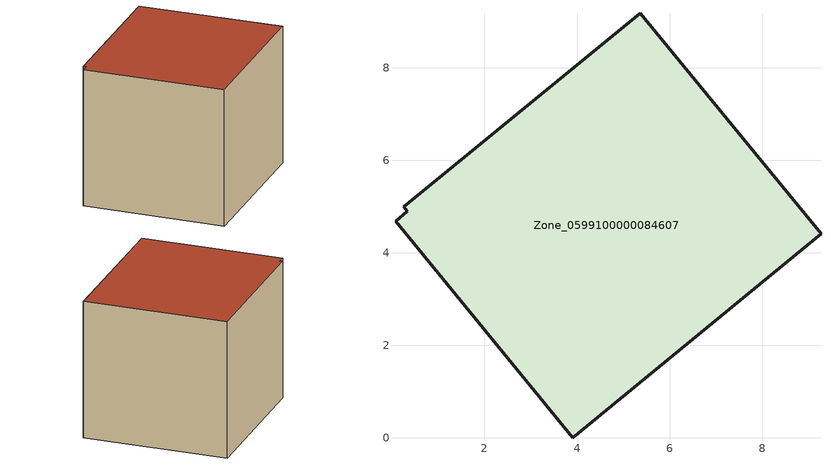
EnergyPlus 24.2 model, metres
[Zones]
Zone_0599100000084607
 floor ground (C_G): 0.08,4.68 0.34,4.9 0.26,4.99 5.36,9.18 9.27,4.41 3.91,0 z2.47
 wall outside (C_F): 9.27,4.41 5.36,9.18 0.26,4.99 0.34,4.9 0.08,4.68 3.91,0 9.27,4.41 z2.47:8.44
 roof outside (C_R): 0.34,4.9 0.08,4.68 3.91,0 9.27,4.41 5.36,9.18 0.26,4.99 z8.44
[BUILDING]
Pand.0599100000084607: North Axis=0; Terrain=City; Loads Convergence Tolerance Value=0.04; Temperature Convergence Tolerance Value=0.4; Solar Distribution=FullExterior; Maximum Number of Warmup Days=25; Minimum Number of Warmup Days=1
[Site:Location]
Rotterdam.The.Hague.AP_ZH_NLD Design_Conditions: Latitude=51.96; Longitude=4.45; Time Zone=1; Elevation=-4.5
[SITE:GROUNDTEMPERATURE:BUILDINGSURFACE]
18, 18, 18, 18, 18, 18, 18, 18, 18, 18, 18, 18
[MATERIAL] Thermal Absorptance=0.9; Solar Absorptance=0.7; Visible Absorptance=0.7
Name | Roughness | Thickness | Conductivity | Density | Specific Heat
G.TI.1946-1964 | MediumSmooth | 0.15 | 1 | 540 | 1210
F.TI.1946-1964 | Rough | 0.3 | 0.857143 | 1920 | 840
R.TI.1946-1964 | MediumRough | 0.2 | 0.277778 | 1500 | 1000
[CONSTRUCTION]
C_G: G.TI.1946-1964
C_F: F.TI.1946-1964
C_R: R.TI.1946-1964
[ZONE]
Zone_0599100000084607: Type=1; Multiplier=1; Ceiling Height=Autocalculate; Volume=Autocalculate; Floor Area=autocalculate; Part of Total Floor Area=Yes
[ZONEINFILTRATION:DESIGNFLOWRATE]
Infil_Zone_0599100000084607: Zone or ZoneList or Space or SpaceList=Zone_0599100000084607; Schedule=AlwaysOn; Design Flow Rate Calculation Method=Flow/Area; Flow Rate per Floor Area=0.003; Constant Term Coefficient=1; Temperature Term Coefficient=0; Velocity Term Coefficient=0; Velocity Squared Term Coefficient=0
[HVACTEMPLATE:ZONE:IDEALLOADSAIRSYSTEM]
Zone_0599100000084607: Maximum Heating Supply Air Temperature=50; Minimum Cooling Supply Air Temperature=13; Maximum Heating Supply Air Humidity Ratio=0.0156; Minimum Cooling Supply Air Humidity Ratio=0.0077; Heating Limit=NoLimit; Cooling Limit=NoLimit; Dehumidification Control Type=ConstantSensibleHeatRatio; Cooling Sensible Heat Ratio=0.7; Dehumidification Setpoint=60; Humidification Control Type=None; Humidification Setpoint=30; Outdoor Air Method=None; Outdoor Air Flow Rate per Person=0.00944; Outdoor Air Flow Rate per Zone Floor Area=0; Outdoor Air Flow Rate per Zone=0; Demand Controlled Ventilation Type=None; Outdoor Air Economizer Type=NoEconomizer; Heat Recovery Type=None; Sensible Heat Recovery Effectiveness=0.7; Latent Heat Recovery Effectiveness=0.65
[ZONECONTROL:THERMOSTAT]
ThermostatControl_Zone_0599100000084607: Zone or ZoneList=Zone_0599100000084607; Control Type Schedule=DualSetpointControlType; Control 1=Thermostat_Zone_0599100000084607; Temperature Difference Between Cutout And Setpoint=0
[THERMOSTATSETPOINT:DUALSETPOINT]
Thermostat_Zone_0599100000084607: Heating Setpoint Temperature Schedule=HeatingSetpoint_Zone_0599100000084607; Cooling Setpoint Temperature Schedule=CoolingSetpoint_Zone_0599100000084607
[SCHEDULE:COMPACT]
HeatingSetpoint_Zone_0599100000084607: Through: 12/31, For: AllDays, Until: 24:00, 21
CoolingSetpoint_Zone_0599100000084607: Through: 12/31, For: AllDays, Until: 24:00, 24
DualSetpointControlType: Through: 12/31, For: AllDays, Until: 24:00, 4
AlwaysOn: Through: 12/31, For: AllDays, Until: 24:00, 1
